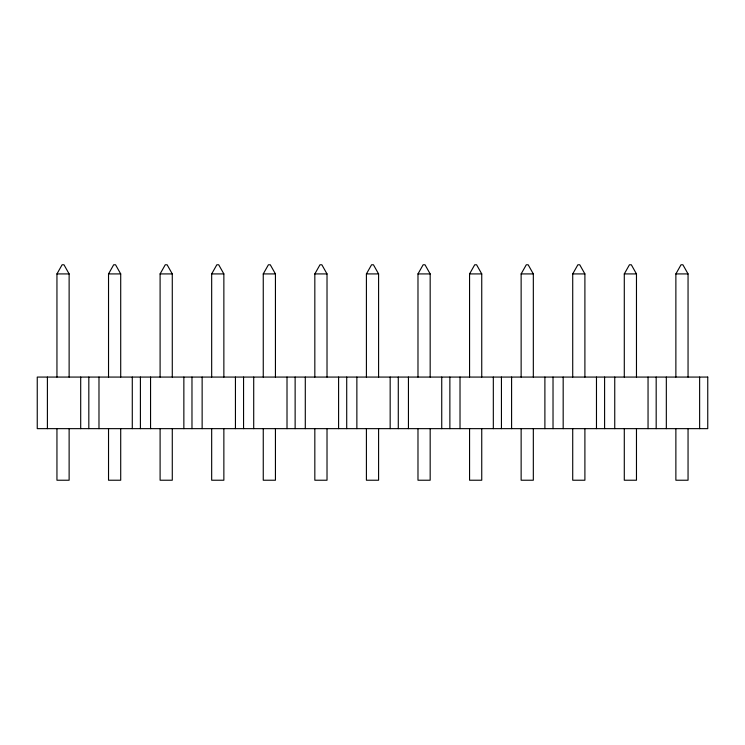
<?xml version="1.0" encoding="UTF-8"?>
<svg xmlns="http://www.w3.org/2000/svg" width="745" height="745" viewBox="0 0 745 745"><rect width="100%" height="100%" fill="white"/><g stroke="black" fill="none" stroke-linecap="round" stroke-linejoin="round"><path stroke-width="1.12" d="M56.946 377.072L56.946 273.918L62.105 264.773L63.977 264.773L69.127 273.918L69.127 377.072M108.528 377.072L108.528 273.918L113.678 264.773L115.549 264.773L120.709 273.918L120.709 377.072M160.1 377.072L160.1 273.918L165.26 264.773L167.122 264.773L172.281 273.918L172.281 377.072M211.673 377.072L211.673 273.918L216.832 264.773L218.704 264.773L223.863 273.918L223.863 377.072M263.255 377.072L263.255 273.918L268.414 264.773L270.277 264.773L275.436 273.918L275.436 377.072M314.828 377.072L314.828 273.918L319.987 264.773L321.859 264.773L327.018 273.918L327.018 377.072M366.41 377.072L366.41 273.918L371.569 264.773L373.431 264.773L378.59 273.918L378.59 377.072M417.982 377.072L417.982 273.918L423.141 264.773L425.013 264.773L430.172 273.918L430.172 377.072M469.564 377.072L469.564 273.918L474.723 264.773L476.586 264.773L481.745 273.918L481.745 377.072M521.137 377.072L521.137 273.918L526.296 264.773L528.168 264.773L533.327 273.918L533.327 377.072M572.719 377.072L572.719 273.918L577.878 264.773L579.74 264.773L584.9 273.918L584.9 377.072M624.291 377.072L624.291 273.918L629.451 264.773L631.322 264.773L636.472 273.918L636.472 377.072M675.873 377.072L675.873 273.918L681.023 264.773L682.895 264.773L688.054 273.918L688.054 377.072M56.946 273.918L69.127 273.918M108.528 273.918L120.709 273.918M160.1 273.918L172.281 273.918M211.673 273.918L223.863 273.918M263.255 273.918L275.436 273.918M314.828 273.918L327.018 273.918M366.41 273.918L378.59 273.918M417.982 273.918L430.172 273.918M469.564 273.918L481.745 273.918M521.137 273.918L533.327 273.918M572.719 273.918L584.9 273.918M624.291 273.918L636.472 273.918M675.873 273.918L688.054 273.918M699.63 377.072L699.63 428.645M688.054 428.645L688.054 480.227L675.873 480.227L675.873 428.645M666.328 377.072L666.328 428.645M656.177 377.072L656.177 428.645M648.048 377.072L648.048 428.645M636.472 428.645L636.472 480.227L624.291 480.227L624.291 428.645M614.746 377.072L614.746 428.645M604.595 377.072L604.595 428.645M596.475 377.072L596.475 428.645M584.9 428.645L584.9 480.227L572.719 480.227L572.719 428.645M563.173 377.072L563.173 428.645M553.023 377.072L553.023 428.645M544.893 377.072L544.893 428.645M533.327 428.645L533.327 480.227L521.137 480.227L521.137 428.645M511.592 377.072L511.592 428.645M501.441 377.072L501.441 428.645M493.32 377.072L493.32 428.645M481.745 428.645L481.745 480.227L469.564 480.227L469.564 428.645M460.019 377.072L460.019 428.645M449.868 377.072L449.868 428.645M441.738 377.072L441.738 428.645M430.172 428.645L430.172 480.227L417.982 480.227L417.982 428.645M408.437 377.072L408.437 428.645M398.286 377.072L398.286 428.645M390.166 377.072L390.166 428.645M378.59 428.645L378.59 480.227L366.41 480.227L366.41 428.645M356.864 377.072L356.864 428.645M346.714 377.072L346.714 428.645M338.593 377.072L338.593 428.645M327.018 428.645L327.018 480.227L314.828 480.227L314.828 428.645M305.292 377.072L305.292 428.645M295.132 377.072L295.132 428.645M287.011 377.072L287.011 428.645M275.436 428.645L275.436 480.227L263.255 480.227L263.255 428.645M253.71 377.072L253.71 428.645M243.559 377.072L243.559 428.645M235.439 377.072L235.439 428.645M223.863 428.645L223.863 480.227L211.673 480.227L211.673 428.645M202.137 377.072L202.137 428.645M191.977 377.072L191.977 428.645M183.857 377.072L183.857 428.645M172.281 428.645L172.281 480.227L160.1 480.227L160.1 428.645M150.555 377.072L150.555 428.645M140.405 377.072L140.405 428.645M132.284 377.072L132.284 428.645M120.709 428.645L120.709 480.227L108.528 480.227L108.528 428.645M98.983 377.072L98.983 428.645M88.823 377.072L88.823 428.645M80.702 377.072L80.702 428.645M69.127 428.645L69.127 480.227L56.946 480.227L56.946 428.645M47.401 377.072L47.401 428.645M707.75 377.072L37.25 377.072L37.25 428.645L707.75 428.645L707.75 377.072"/></g></svg>
